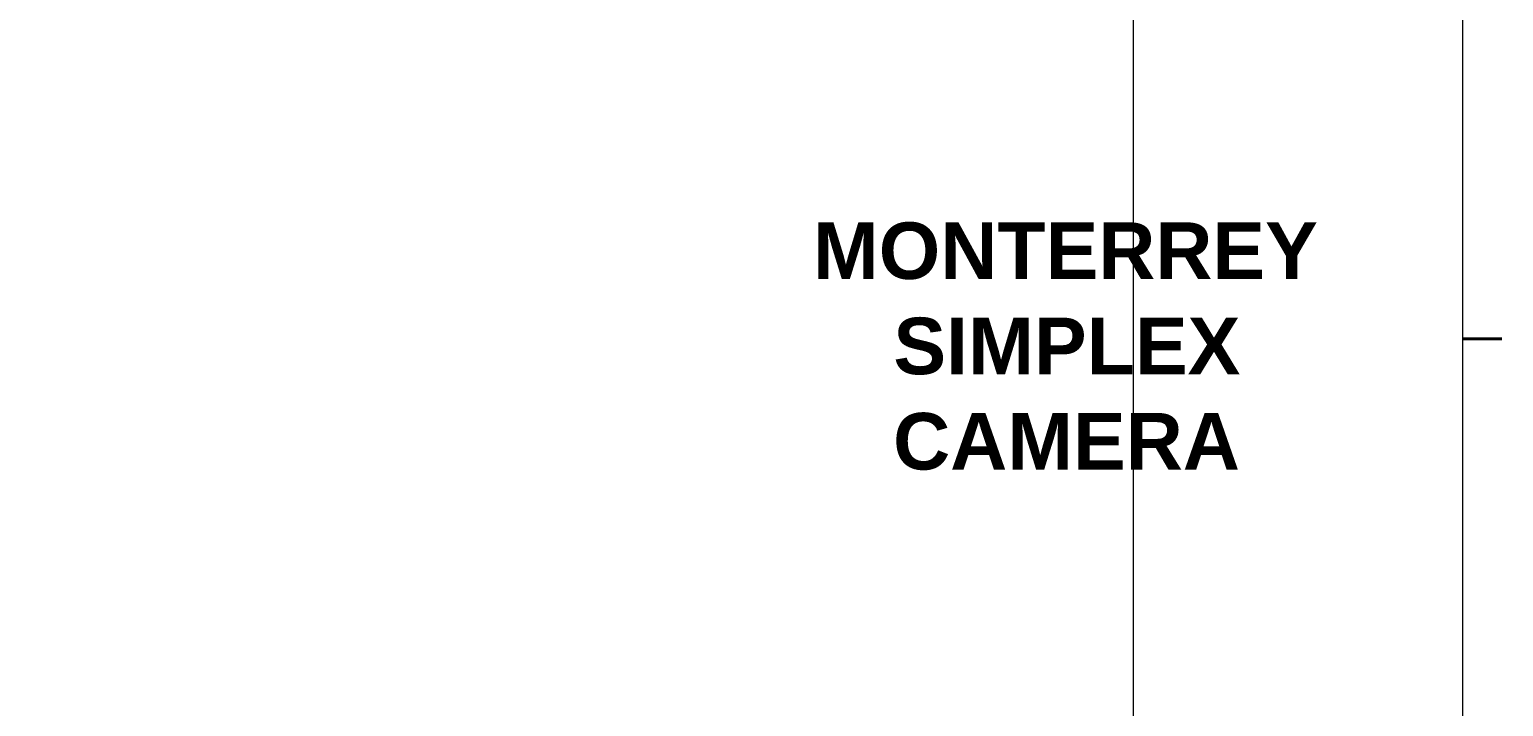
# Paper-space layout 'A731' of a CAD drawing. Header units: centimetres, sheet in millimetres. Extents: x 18 to 584, y 3 to 408.
# Drawn here: x 486.8 to 580.6, y 207.6 to 250.7 of the extents above; entities that cross this region are included whole.
import ezdxf
from ezdxf.enums import TextEntityAlignment as Align

# ---------------------------------------------------------------- set-up
doc = ezdxf.new("R2010")
doc.units = ezdxf.units.CM
doc.layers.add('G-ANNO-NPLT', color=2, linetype='Continuous', lineweight=18, plot=False)
doc.layers.add('G-ANNO-TEXT', color=3, linetype='Continuous', lineweight=18)
doc.layers.add('G-ANNO-TTLB', color=3, linetype='Continuous', lineweight=18)
doc.styles.add('ARIAL-BOLD', font='arialbd.ttf')

# ---------------------------------------------------------------- blocks, each defined once
blk = doc.blocks.new('BLOCK_TITLE')
at = {"layer": 'G-ANNO-TEXT', "style": 'ARIAL-BOLD'}
for tag, p, height in [('PROJECT_TITLE_001', (-41.196, 228.219), 3.6), ('PROJECT_TITLE_002', (-36.081, 222.158), 3.6), ('PROJECT_TITLE_003', (-34.579, 216.097), 3.6), ('STUDENTS_001', (-30.84, 153.055), 1.8), ('DRAWING_TITLE_001', (-32.359, 142.662), 1.8), ('NOTES_001', (-25.172, 124.1), 1.8), ('FILENAME_001', (-35.854, 109.022), 1.8)]:
    blk.add_attdef(tag, p, '', height=height, dxfattribs=at)
at = {"layer": 'G-ANNO-TEXT', "style": 'ARIAL-BOLD', "flags": 2}
for tag, p in [('CLASS_001', (-38.723, 194.274)), ('CLASS_002', (-34.958, 191.243)), ('PROFESSOR_001', (-35.553, 175.357))]:
    blk.add_attdef(tag, p, '', height=1.8, dxfattribs=at)
at = {"layer": 'G-ANNO-TEXT', "style": 'ARIAL-BOLD'}
for tag, p in [('VERSION_9', (-49, 92.5)), ('VERSION_8', (-49, 87.5)), ('VERSION_7', (-49, 82.5)), ('VERSION_6', (-49, 77.5)), ('VERSION_5', (-49, 72.5)), ('VERSION_4', (-49, 67.5)), ('VERSION_3', (-49, 62.5)), ('VERSION_2', (-49, 57.5)), ('VERSION_1', (-49, 52.5)), ('SHEET_TOTAL', (-5.681, 47.981)), ('DATE', (-39.015, 5.53)), ('REV', (-39.015, 2.506))]:
    blk.add_attdef(tag, text='', height=1.8, dxfattribs=at).set_placement(p, align=Align.MIDDLE_LEFT)
for tag, p in [('DATA_9', (-2.806, 92.5)), ('DATA_8', (-2.806, 87.5)), ('DATA_7', (-2.806, 82.5)), ('DATA_6', (-2.806, 77.5)), ('DATA_5', (-2.806, 72.5)), ('DATA_4', (-2.806, 67.5)), ('DATA_3', (-2.806, 62.5)), ('DATA_2', (-2.806, 57.5)), ('DATA_1', (-2.806, 52.5)), ('SHEET_COPY', (-11.423, 47.981)), ('SCALE', (-4.416, 5.53))]:
    blk.add_attdef(tag, text='', height=1.8, dxfattribs=at).set_placement(p, align=Align.MIDDLE_RIGHT)
blk.add_attdef('SHEET', text='', height=9.6, dxfattribs=at).set_placement((-25, 25), align=Align.MIDDLE_CENTER)

psp = doc.layouts.new('A731')

# ---------------------------------------------------------------- linework, layer by layer
at = {"layer": 'G-ANNO-NPLT'}
psp.add_lwpolyline([(37.021, 395.063), (556.983, 395.063), (556.983, 31.303), (37.021, 31.303)], close=True, dxfattribs=at)
at = {"layer": 'G-ANNO-TTLB'}
psp.add_line((577.962, 6.578), (577.962, 404.994), dxfattribs=at)
at = {"layer": 'G-ANNO-TTLB', "const_width": 0.18, "flags": 128}
psp.add_lwpolyline([(580.462, 230.994), (577.962, 230.994)], dxfattribs=at)

# ---------------------------------------------------------------- next in the draw order: block references
ref = psp.add_blockref('BLOCK_TITLE', (577.962, 5.994))
ref.add_attrib('PROJECT_TITLE_001', 'MONTERREY', (536.609, 234.804), dxfattribs={"layer": 'G-ANNO-TEXT', "height": 3.6, "style": 'ARIAL-BOLD'})
ref.add_attrib('PROJECT_TITLE_002', 'SIMPLEX', (541.73, 228.743), dxfattribs={"layer": 'G-ANNO-TEXT', "height": 3.6, "style": 'ARIAL-BOLD'})
ref.add_attrib('PROJECT_TITLE_003', 'CAMERA', (541.71, 222.681), dxfattribs={"layer": 'G-ANNO-TEXT', "height": 3.6, "style": 'ARIAL-BOLD'})

doc.saveas('drawing.dxf')
